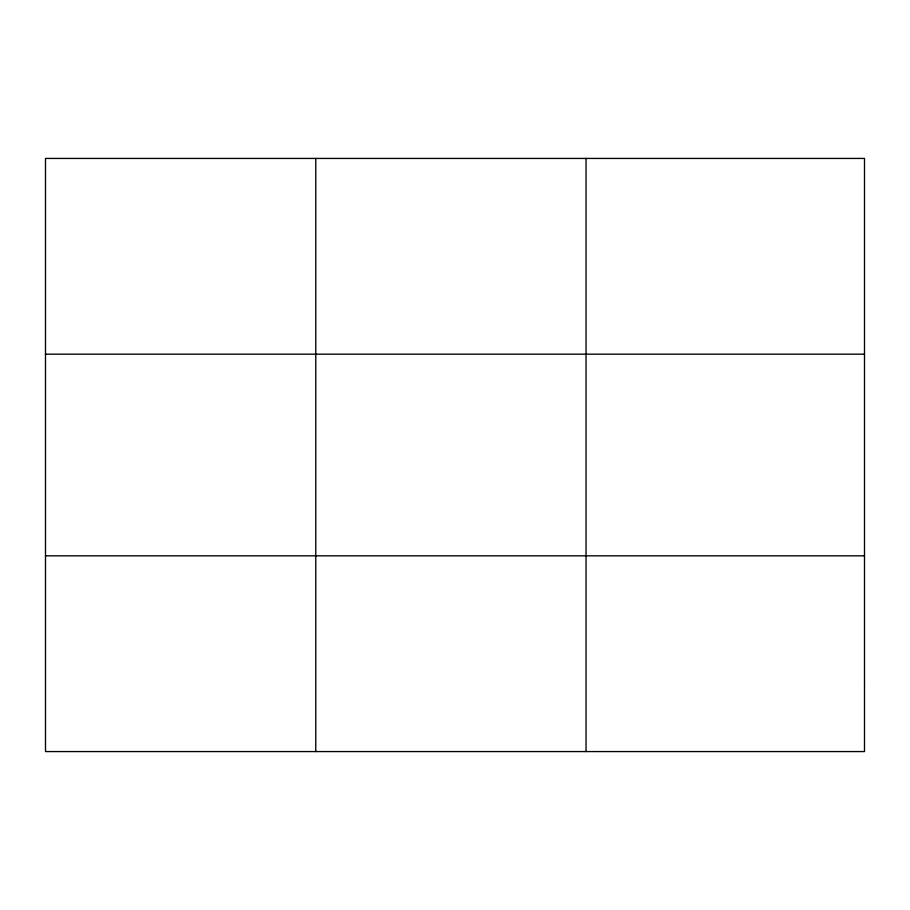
<?xml version="1.0" encoding="UTF-8"?>
<svg xmlns="http://www.w3.org/2000/svg" width="910" height="910" viewBox="0 0 910 910"><rect width="100%" height="100%" fill="white"/><g stroke="black" fill="none" stroke-linecap="round" stroke-linejoin="round"><path stroke-width="1.36" d="M315.77 158.431L315.77 751.569M586.04 158.431L586.04 751.569M45.5 354.172L864.5 354.172M45.5 555.828L864.5 555.828M864.5 686.322L864.5 751.569L45.5 751.569L45.5 158.431L864.5 158.431L864.5 686.322"/></g></svg>
